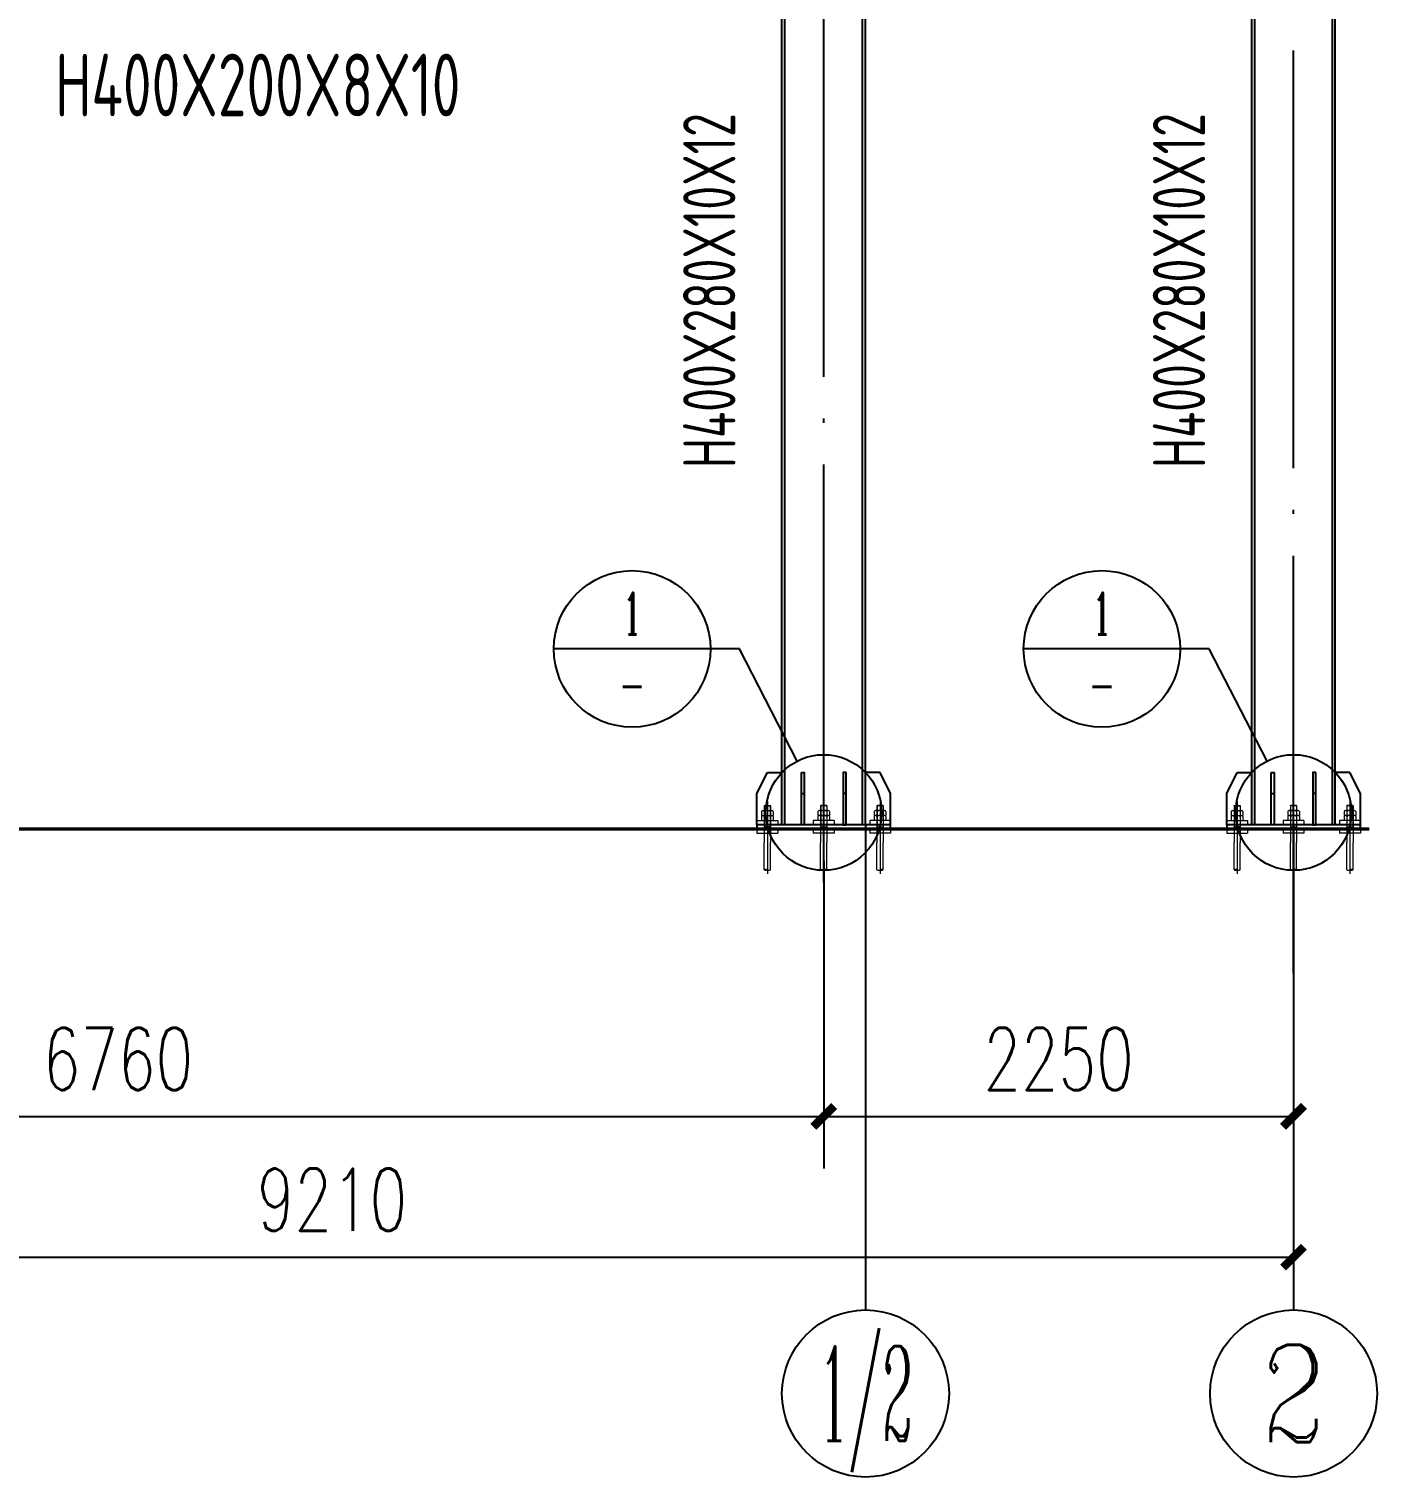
# Model space of a CAD drawing. Extents: x -89996 to 1006241, y -2176 to 440573.
# Drawn here: x 929909 to 936366, y 61276 to 68211 of the extents above; entities that cross this region are included whole.
import ezdxf
from ezdxf.enums import TextEntityAlignment as Align

# ---------------------------------------------------------------- set-up
doc = ezdxf.new("R2010")
doc.units = 0
doc.header["$LTSCALE"] = 1000
doc.header["$MEASUREMENT"] = 0
doc.linetypes.add('DOTE', pattern=[2.42, 2, -0.2, 0.02, -0.2])
for name, color, linetype in [('AXIS', 3, 'Continuous'), ('AXIS_TEXT', 7, 'Continuous'), ('DOTE', 1, 'DOTE'), ('GZ', 50, 'Continuous'), ('PUB_TEXT', 7, 'Continuous'), ('TEXT', 7, 'Continuous'), ('THIN', 7, 'Continuous')]:
    doc.layers.add(name, color=color, linetype=linetype)
doc.layers.add('螺栓', color=15, linetype='Continuous', lineweight=18)
doc.styles.add('_TCH_AXIS', font='COMPLEX', dxfattribs={"bigfont": 'GBCBIG'})
doc.styles.add('_TCH_DIM_T3', font='SIMPLEX', dxfattribs={"width": 0.705882, "bigfont": 'GBCBIG'})
doc.styles.add('_TCH_LABEL', font='COMPLEX', dxfattribs={"bigfont": 'GBCBIG'})
doc.styles.add('COMPLEX', font='COMPLEX')
doc.styles.add('TSSD_Dimension', font='Tssdeng.shx', dxfattribs={"width": 0.8, "bigfont": 'hztxt.shx'})
doc.dimstyles.new('_TCH_ARCH&&100', dxfattribs={"dimtxt": 297.5, "dimasz": 100, "dimexe": 250, "dimexo": 300, "dimgap": 126.25, "dimtad": 1, "dimdec": 0, "dimzin": 0, "dimdsep": 46, "dimtxsty": '_TCH_DIM_T3', "dimblk": 'ARCHTICK', "dimcen": 0.09, "dimclrt": 7, "dimazin": 2, "dimtfac": 1, "dimtdec": 0, "dimtix": 1, "dimtmove": 2, "dimatfit": 3, "dimfxl": 0, "dimtolj": 1, "dimtzin": 0, "dimarcsym": 0})

# ---------------------------------------------------------------- blocks, each defined once
blk = doc.blocks.new('_ArchTick')
at = {"color": 0, "linetype": 'ByBlock', "const_width": 0.4}
blk.add_lwpolyline([(-0.5, -0.5), (0.5, 0.5)], dxfattribs=at)
blk = doc.blocks.new('*D1080')
at = {"layer": 'AXIS', "color": 0, "linetype": 'ByBlock', "lineweight": -2, "transparency": 16777216}
for p, q in [((926755.6, 64079.8), (926755.6, 62079.6)), ((935965.6, 64099.8), (935965.6, 62079.6)), ((926755.6, 62329.6), (935965.6, 62329.6))]:
    blk.add_line(p, q, dxfattribs=at)
at = {"layer": 'Defpoints', "color": 0, "linetype": 'ByBlock', "transparency": 16777216}
for p in [(926755.6, 64379.8, 4), (935965.6, 64399.8, 4), (935965.6, 62329.6)]:
    blk.add_point(p, dxfattribs=at)
at = {"layer": 'AXIS', "color": 0, "linetype": 'ByBlock', "lineweight": -2, "transparency": 16777216, "xscale": 100, "yscale": 100, "zscale": 100, "rotation": 180}
blk.add_blockref('_ArchTick', (926755.6, 62329.6), dxfattribs=at)
at = {"layer": 'AXIS', "color": 0, "linetype": 'ByBlock', "lineweight": -2, "transparency": 16777216, "xscale": 100, "yscale": 100, "zscale": 100}
blk.add_blockref('_ArchTick', (935965.6, 62329.6), dxfattribs=at)
at = {"layer": 'AXIS', "color": 7, "linetype": 'ByBlock', "transparency": 16777216, "insert": (931360.6, 62604.6), "char_height": 297.5, "attachment_point": 5, "style": '_TCH_DIM_T3'}
blk.add_mtext('\\A1;9210', dxfattribs=at)
blk = doc.blocks.new('*D2788')
at = {"layer": 'AXIS', "color": 0, "linetype": 'ByBlock', "lineweight": -2, "transparency": 16777216}
for p, q in [((926955.6, 64226.7), (926955.6, 62753.5)), ((933715.6, 64226.7), (933715.6, 62753.5)), ((926955.6, 63003.5), (933715.6, 63003.5))]:
    blk.add_line(p, q, dxfattribs=at)
at = {"layer": 'Defpoints', "color": 0, "linetype": 'ByBlock', "transparency": 16777216}
for p in [(926955.6, 64526.7), (933715.6, 64526.7), (933715.6, 63003.5)]:
    blk.add_point(p, dxfattribs=at)
at = {"layer": 'AXIS', "color": 0, "linetype": 'ByBlock', "lineweight": -2, "transparency": 16777216, "xscale": 100, "yscale": 100, "zscale": 100, "rotation": 180}
blk.add_blockref('_ArchTick', (926955.6, 63003.5), dxfattribs=at)
at = {"layer": 'AXIS', "color": 0, "linetype": 'ByBlock', "lineweight": -2, "transparency": 16777216, "xscale": 100, "yscale": 100, "zscale": 100}
blk.add_blockref('_ArchTick', (933715.6, 63003.5), dxfattribs=at)
at = {"layer": 'AXIS', "color": 7, "linetype": 'ByBlock', "transparency": 16777216, "insert": (930335.6, 63278.5), "char_height": 297.5, "attachment_point": 5, "style": '_TCH_DIM_T3'}
blk.add_mtext('\\A1;6760', dxfattribs=at)
blk = doc.blocks.new('*D2789')
at = {"layer": 'AXIS', "color": 0, "linetype": 'ByBlock', "lineweight": -2, "transparency": 16777216}
for p, q in [((933715.6, 64226.7), (933715.6, 62753.5)), ((935965.6, 64226.7), (935965.6, 62753.5)), ((933715.6, 63003.5), (935965.6, 63003.5))]:
    blk.add_line(p, q, dxfattribs=at)
at = {"layer": 'Defpoints', "color": 0, "linetype": 'ByBlock', "transparency": 16777216}
for p in [(933715.6, 64526.7), (935965.6, 64526.7), (935965.6, 63003.5)]:
    blk.add_point(p, dxfattribs=at)
at = {"layer": 'AXIS', "color": 0, "linetype": 'ByBlock', "lineweight": -2, "transparency": 16777216, "xscale": 100, "yscale": 100, "zscale": 100, "rotation": 180}
blk.add_blockref('_ArchTick', (933715.6, 63003.5), dxfattribs=at)
at = {"layer": 'AXIS', "color": 0, "linetype": 'ByBlock', "lineweight": -2, "transparency": 16777216, "xscale": 100, "yscale": 100, "zscale": 100}
blk.add_blockref('_ArchTick', (935965.6, 63003.5), dxfattribs=at)
at = {"layer": 'AXIS', "color": 7, "linetype": 'ByBlock', "transparency": 16777216, "insert": (934840.6, 63278.5), "char_height": 297.5, "attachment_point": 5, "style": '_TCH_DIM_T3'}
blk.add_mtext('\\A1;2250', dxfattribs=at)
blk = doc.blocks.new('_AXISO')
blk.add_circle((0, 0), 0.5)
at = {"layer": 'AXIS_TEXT', "style": 'COMPLEX', "width": 1.041667}
blk.add_attdef('A', text='', height=0.56, dxfattribs=at).set_placement((-0.25, -0.28), (0.25, -0.28), align=Align.FIT)

msp = doc.modelspace()

# ---------------------------------------------------------------- linework, layer by layer
at = {"layer": 'AXIS'}
for p, q in [((933172.93, 65242.05), (932422.93, 65242.05)), ((933311.63, 65242.05), (933172.93, 65242.05)), ((933588.71, 64704.81), (933311.63, 65242.05)), ((935422.93, 65242.05), (934672.93, 65242.05)), ((935561.63, 65242.05), (935422.93, 65242.05)), ((935838.71, 64704.81), (935561.63, 65242.05)), ((933915.63, 64399.76), (933915.63, 62076.29)), ((935965.63, 64399.76), (935965.63, 62076.29))]:
    msp.add_line(p, q, dxfattribs=at)
for centre, radius in [((932797.93, 65242.05), 375), ((935047.93, 65242.05), 375), ((933715.63, 64458.71), 276.9), ((935965.63, 64458.71), 276.9)]:
    msp.add_circle(centre, radius, dxfattribs=at)
at = {"layer": 'DOTE'}
for p, q in [((935965.63, 63688.47), (935965.63, 75533.34)), ((933715.63, 64125.45), (933715.63, 72331.54))]:
    msp.add_line(p, q, dxfattribs=at)
at = {"layer": 'DOTE', "const_width": 15}
msp.add_lwpolyline([(926515.63, 64379.87), (936329.31, 64379.87)], dxfattribs=at)
at = {"layer": 'GZ'}
for p, q in [((936151.63, 64399.87), (936151.63, 75379.87)), ((936165.63, 64399.87), (936165.63, 75379.87)), ((935765.63, 64399.87), (935765.63, 74902.36)), ((935779.63, 64399.87), (935779.63, 74902.36)), ((933515.63, 64399.87), (933515.63, 72059.79)), ((933529.63, 64399.87), (933529.63, 72059.79)), ((933901.63, 64399.87), (933901.63, 72059.79)), ((933915.63, 64399.87), (933915.63, 72059.79)), ((933395.63, 64549.76), (933445.63, 64649.76)), ((933445.63, 64649.76), (933515.63, 64649.76)), ((933985.63, 64649.76), (933915.63, 64649.76)), ((934035.63, 64549.76), (933985.63, 64649.76)), ((935645.63, 64549.76), (935695.63, 64649.76)), ((935695.63, 64649.76), (935765.63, 64649.76)), ((936235.63, 64649.76), (936165.63, 64649.76)), ((936285.63, 64549.76), (936235.63, 64649.76)), ((933395.63, 64399.76), (933395.63, 64549.76)), ((933608.63, 64549.76), (933622.63, 64549.76)), ((933822.63, 64549.76), (933808.63, 64549.76)), ((934035.63, 64399.76), (934035.63, 64549.76)), ((935645.63, 64399.76), (935645.63, 64549.76)), ((935858.63, 64549.76), (935872.63, 64549.76)), ((936072.63, 64549.76), (936058.63, 64549.76)), ((936285.63, 64399.76), (936285.63, 64549.76))]:
    msp.add_line(p, q, dxfattribs=at)
for points in [[(933608.63, 64649.76), (933622.63, 64649.76), (933622.63, 64399.76), (933608.63, 64399.76)], [(933822.63, 64649.76), (933808.63, 64649.76), (933808.63, 64399.76), (933822.63, 64399.76)], [(935858.63, 64649.76), (935872.63, 64649.76), (935872.63, 64399.76), (935858.63, 64399.76)], [(936072.63, 64649.76), (936058.63, 64649.76), (936058.63, 64399.76), (936072.63, 64399.76)], [(934035.63, 64399.76), (933395.63, 64399.76), (933395.63, 64379.76), (934035.63, 64379.76)], [(936285.63, 64399.76), (935645.63, 64399.76), (935645.63, 64379.76), (936285.63, 64379.76)]]:
    msp.add_lwpolyline(points, close=True, dxfattribs=at)
at = {"layer": '螺栓', "color": 8, "linetype": 'DOTE'}
for p, q in [((933445.63, 64511.76), (933445.63, 64164.67)), ((933715.63, 64511.76), (933715.63, 64164.67)), ((933985.63, 64511.76), (933985.63, 64164.67)), ((935695.63, 64511.76), (935695.63, 64164.67)), ((935965.63, 64511.76), (935965.63, 64164.67)), ((936235.63, 64511.76), (936235.63, 64164.67))]:
    msp.add_line(p, q, dxfattribs=at)
at = {"layer": '螺栓'}
for p, q in [((933417.63, 64462.96), (933417.63, 64443.76)), ((933417.63, 64443.76), (933473.63, 64443.76)), ((933417.63, 64438.96), (933417.63, 64419.76)), ((933424.13, 64467.76), (933467.13, 64467.76)), ((933430.63, 64490.76), (933431.63, 64491.76)), ((933430.63, 64490.76), (933460.63, 64490.76)), ((933430.63, 64490.76), (933430.63, 64467.76)), ((933430.63, 64467.76), (933430.63, 64314.67)), ((933431.63, 64491.76), (933431.63, 64389.76)), ((933431.63, 64491.76), (933459.63, 64491.76)), ((933459.63, 64491.76), (933459.63, 64389.76)), ((933460.63, 64490.76), (933459.63, 64491.76)), ((933460.63, 64490.76), (933460.63, 64467.76)), ((933460.63, 64467.76), (933460.63, 64314.67)), ((933473.63, 64462.96), (933473.63, 64443.76)), ((933473.63, 64438.96), (933473.63, 64419.76)), ((933687.63, 64462.96), (933687.63, 64443.76)), ((933743.63, 64443.76), (933687.63, 64443.76)), ((933687.63, 64438.96), (933687.63, 64419.76)), ((933737.13, 64467.76), (933694.13, 64467.76)), ((933700.63, 64490.76), (933701.63, 64491.76)), ((933730.63, 64490.76), (933700.63, 64490.76)), ((933700.63, 64490.76), (933700.63, 64467.76)), ((933700.63, 64467.76), (933700.63, 64314.67)), ((933729.63, 64491.76), (933701.63, 64491.76)), ((933701.63, 64491.76), (933701.63, 64389.76)), ((933729.63, 64491.76), (933729.63, 64389.76)), ((933730.63, 64490.76), (933729.63, 64491.76)), ((933730.63, 64490.76), (933730.63, 64467.76)), ((933730.63, 64467.76), (933730.63, 64314.67)), ((933743.63, 64462.96), (933743.63, 64443.76)), ((933743.63, 64438.96), (933743.63, 64419.76)), ((933957.63, 64462.96), (933957.63, 64443.76)), ((934013.63, 64443.76), (933957.63, 64443.76)), ((933957.63, 64438.96), (933957.63, 64419.76)), ((934007.13, 64467.76), (933964.13, 64467.76)), ((933970.63, 64490.76), (933971.63, 64491.76)), ((934000.63, 64490.76), (933970.63, 64490.76)), ((933970.63, 64490.76), (933970.63, 64467.76)), ((933970.63, 64467.76), (933970.63, 64314.67)), ((933999.63, 64491.76), (933971.63, 64491.76)), ((933971.63, 64491.76), (933971.63, 64389.76)), ((933999.63, 64491.76), (933999.63, 64389.76)), ((934000.63, 64490.76), (933999.63, 64491.76)), ((934000.63, 64490.76), (934000.63, 64467.76)), ((934000.63, 64467.76), (934000.63, 64314.67)), ((934013.63, 64462.96), (934013.63, 64443.76)), ((934013.63, 64438.96), (934013.63, 64419.76)), ((935667.63, 64462.96), (935667.63, 64443.76)), ((935667.63, 64443.76), (935723.63, 64443.76)), ((935667.63, 64438.96), (935667.63, 64419.76)), ((935674.13, 64467.76), (935717.13, 64467.76)), ((935680.63, 64490.76), (935681.63, 64491.76)), ((935680.63, 64490.76), (935710.63, 64490.76)), ((935680.63, 64490.76), (935680.63, 64467.76)), ((935680.63, 64467.76), (935680.63, 64314.67)), ((935681.63, 64491.76), (935681.63, 64389.76)), ((935681.63, 64491.76), (935709.63, 64491.76)), ((935709.63, 64491.76), (935709.63, 64389.76)), ((935710.63, 64490.76), (935709.63, 64491.76)), ((935710.63, 64490.76), (935710.63, 64467.76)), ((935710.63, 64467.76), (935710.63, 64314.67)), ((935723.63, 64462.96), (935723.63, 64443.76)), ((935723.63, 64438.96), (935723.63, 64419.76)), ((935937.63, 64462.96), (935937.63, 64443.76)), ((935993.63, 64443.76), (935937.63, 64443.76)), ((935937.63, 64438.96), (935937.63, 64419.76)), ((935987.13, 64467.76), (935944.13, 64467.76)), ((935950.63, 64490.76), (935951.63, 64491.76)), ((935980.63, 64490.76), (935950.63, 64490.76)), ((935950.63, 64490.76), (935950.63, 64467.76)), ((935950.63, 64467.76), (935950.63, 64314.67)), ((935979.63, 64491.76), (935951.63, 64491.76)), ((935951.63, 64491.76), (935951.63, 64389.76)), ((935979.63, 64491.76), (935979.63, 64389.76)), ((935980.63, 64490.76), (935979.63, 64491.76)), ((935980.63, 64490.76), (935980.63, 64467.76)), ((935980.63, 64467.76), (935980.63, 64314.67)), ((935993.63, 64462.96), (935993.63, 64443.76)), ((935993.63, 64438.96), (935993.63, 64419.76)), ((936207.63, 64462.96), (936207.63, 64443.76)), ((936263.63, 64443.76), (936207.63, 64443.76)), ((936207.63, 64438.96), (936207.63, 64419.76)), ((936257.13, 64467.76), (936214.13, 64467.76)), ((936220.63, 64490.76), (936221.63, 64491.76)), ((936250.63, 64490.76), (936220.63, 64490.76)), ((936220.63, 64490.76), (936220.63, 64467.76)), ((936220.63, 64467.76), (936220.63, 64314.67)), ((936249.63, 64491.76), (936221.63, 64491.76)), ((936221.63, 64491.76), (936221.63, 64389.76)), ((936249.63, 64491.76), (936249.63, 64389.76)), ((936250.63, 64490.76), (936249.63, 64491.76)), ((936250.63, 64490.76), (936250.63, 64467.76)), ((936250.63, 64467.76), (936250.63, 64314.67)), ((936263.63, 64462.96), (936263.63, 64443.76)), ((936263.63, 64438.96), (936263.63, 64419.76)), ((933395.62, 64379.76), (933495.62, 64379.76)), ((933395.62, 64379.76), (933395.62, 64359.76)), ((933395.62, 64359.76), (933495.62, 64359.76)), ((933395.63, 64419.76), (933395.63, 64399.76)), ((933395.63, 64419.76), (933495.63, 64419.76)), ((933395.63, 64399.76), (933495.63, 64399.76)), ((933460.63, 64389.76), (933430.63, 64389.76)), ((933495.62, 64379.76), (933495.62, 64359.76)), ((933495.63, 64419.76), (933495.63, 64399.76)), ((933765.63, 64419.76), (933665.63, 64419.76)), ((933665.63, 64419.76), (933665.63, 64399.76)), ((933765.63, 64399.76), (933665.63, 64399.76)), ((933665.65, 64379.76), (933665.65, 64359.76)), ((933765.65, 64379.76), (933665.65, 64379.76)), ((933765.65, 64359.76), (933665.65, 64359.76)), ((933700.63, 64389.76), (933730.63, 64389.76)), ((933765.63, 64419.76), (933765.63, 64399.76)), ((933765.65, 64379.76), (933765.65, 64359.76)), ((934035.63, 64419.76), (933935.63, 64419.76)), ((933935.63, 64419.76), (933935.63, 64399.76)), ((934035.63, 64399.76), (933935.63, 64399.76)), ((933935.65, 64379.76), (933935.65, 64359.76)), ((934035.65, 64379.76), (933935.65, 64379.76)), ((934035.65, 64359.76), (933935.65, 64359.76)), ((933970.63, 64389.76), (934000.63, 64389.76)), ((934035.63, 64419.76), (934035.63, 64399.76)), ((934035.65, 64379.76), (934035.65, 64359.76)), ((935645.62, 64379.76), (935745.62, 64379.76)), ((935645.62, 64379.76), (935645.62, 64359.76)), ((935645.62, 64359.76), (935745.62, 64359.76)), ((935645.63, 64419.76), (935645.63, 64399.76)), ((935645.63, 64419.76), (935745.63, 64419.76)), ((935645.63, 64399.76), (935745.63, 64399.76)), ((935710.63, 64389.76), (935680.63, 64389.76)), ((935745.62, 64379.76), (935745.62, 64359.76)), ((935745.63, 64419.76), (935745.63, 64399.76)), ((936015.63, 64419.76), (935915.63, 64419.76)), ((935915.63, 64419.76), (935915.63, 64399.76)), ((936015.63, 64399.76), (935915.63, 64399.76)), ((935915.65, 64379.76), (935915.65, 64359.76)), ((936015.65, 64379.76), (935915.65, 64379.76)), ((936015.65, 64359.76), (935915.65, 64359.76)), ((935950.63, 64389.76), (935980.63, 64389.76)), ((936015.63, 64419.76), (936015.63, 64399.76)), ((936015.65, 64379.76), (936015.65, 64359.76)), ((936285.63, 64419.76), (936185.63, 64419.76)), ((936185.63, 64419.76), (936185.63, 64399.76)), ((936285.63, 64399.76), (936185.63, 64399.76)), ((936185.65, 64379.76), (936185.65, 64359.76)), ((936285.65, 64379.76), (936185.65, 64379.76)), ((936285.65, 64359.76), (936185.65, 64359.76)), ((936220.63, 64389.76), (936250.63, 64389.76)), ((936285.63, 64419.76), (936285.63, 64399.76)), ((936285.65, 64379.76), (936285.65, 64359.76)), ((933430.63, 64184.67), (933430.63, 64314.67)), ((933460.63, 64184.67), (933460.63, 64314.67)), ((933700.63, 64184.67), (933700.63, 64314.67)), ((933730.63, 64184.67), (933730.63, 64314.67)), ((933970.63, 64184.67), (933970.63, 64314.67)), ((934000.63, 64184.67), (934000.63, 64314.67)), ((935680.63, 64184.67), (935680.63, 64314.67)), ((935710.63, 64184.67), (935710.63, 64314.67)), ((935950.63, 64184.67), (935950.63, 64314.67)), ((935980.63, 64184.67), (935980.63, 64314.67)), ((936220.63, 64184.67), (936220.63, 64314.67)), ((936250.63, 64184.67), (936250.63, 64314.67))]:
    msp.add_line(p, q, dxfattribs=at)
for centre, radius, start, end in [((933424.13, 64460.96), 6.8, 17.111116, 162.888884), ((933424.13, 64436.96), 6.8, 17.111116, 162.888884), ((933445.63, 64441.92), 25.84, 54.510657, 125.489343), ((933445.63, 64417.92), 25.84, 54.510657, 125.489343), ((933467.13, 64460.96), 6.8, 17.111116, 162.888884), ((933467.13, 64436.96), 6.8, 17.111116, 162.888884), ((933694.13, 64460.96), 6.8, 17.111116, 162.888884), ((933694.13, 64436.96), 6.8, 17.111116, 162.888884), ((933715.63, 64441.92), 25.84, 54.510657, 125.489343), ((933715.63, 64417.92), 25.84, 54.510657, 125.489343), ((933737.13, 64460.96), 6.8, 17.111116, 162.888884), ((933737.13, 64436.96), 6.8, 17.111116, 162.888884), ((933964.13, 64460.96), 6.8, 17.111116, 162.888884), ((933964.13, 64436.96), 6.8, 17.111116, 162.888884), ((933985.63, 64441.92), 25.84, 54.510657, 125.489343), ((933985.63, 64417.92), 25.84, 54.510657, 125.489343), ((934007.13, 64460.96), 6.8, 17.111116, 162.888884), ((934007.13, 64436.96), 6.8, 17.111116, 162.888884), ((935674.13, 64460.96), 6.8, 17.111116, 162.888884), ((935674.13, 64436.96), 6.8, 17.111116, 162.888884), ((935695.63, 64441.92), 25.84, 54.510657, 125.489343), ((935695.63, 64417.92), 25.84, 54.510657, 125.489343), ((935717.13, 64460.96), 6.8, 17.111116, 162.888884), ((935717.13, 64436.96), 6.8, 17.111116, 162.888884), ((935944.13, 64460.96), 6.8, 17.111116, 162.888884), ((935944.13, 64436.96), 6.8, 17.111116, 162.888884), ((935965.63, 64441.92), 25.84, 54.510657, 125.489343), ((935965.63, 64417.92), 25.84, 54.510657, 125.489343), ((935987.13, 64460.96), 6.8, 17.111116, 162.888884), ((935987.13, 64436.96), 6.8, 17.111116, 162.888884), ((936214.13, 64460.96), 6.8, 17.111116, 162.888884), ((936214.13, 64436.96), 6.8, 17.111116, 162.888884), ((936235.63, 64441.92), 25.84, 54.510657, 125.489343), ((936235.63, 64417.92), 25.84, 54.510657, 125.489343), ((936257.13, 64460.96), 6.8, 17.111116, 162.888884), ((936257.13, 64436.96), 6.8, 17.111116, 162.888884), ((933438.13, 64170.61), 15.94, 61.927513, 118.072487), ((933438.13, 64170.61), 15.94, 61.927513, 118.072487), ((933438.13, 64198.73), 15.94, 241.927513, 298.072487), ((933438.13, 64198.73), 15.94, 241.927513, 298.072487), ((933453.13, 64198.73), 15.94, 241.927513, 298.072487), ((933708.13, 64198.73), 15.94, 241.927513, 298.072487), ((933723.13, 64170.61), 15.94, 61.927513, 118.072487), ((933723.13, 64170.61), 15.94, 61.927513, 118.072487), ((933723.13, 64198.73), 15.94, 241.927513, 298.072487), ((933723.13, 64198.73), 15.94, 241.927513, 298.072487), ((933978.13, 64198.73), 15.94, 241.927513, 298.072487), ((933993.13, 64170.61), 15.94, 61.927513, 118.072487), ((933993.13, 64170.61), 15.94, 61.927513, 118.072487), ((933993.13, 64198.73), 15.94, 241.927513, 298.072487), ((933993.13, 64198.73), 15.94, 241.927513, 298.072487), ((935688.13, 64170.61), 15.94, 61.927513, 118.072487), ((935688.13, 64170.61), 15.94, 61.927513, 118.072487), ((935688.13, 64198.73), 15.94, 241.927513, 298.072487), ((935688.13, 64198.73), 15.94, 241.927513, 298.072487), ((935703.13, 64198.73), 15.94, 241.927513, 298.072487), ((935958.13, 64198.73), 15.94, 241.927513, 298.072487), ((935973.13, 64170.61), 15.94, 61.927513, 118.072487), ((935973.13, 64170.61), 15.94, 61.927513, 118.072487), ((935973.13, 64198.73), 15.94, 241.927513, 298.072487), ((935973.13, 64198.73), 15.94, 241.927513, 298.072487), ((936228.13, 64198.73), 15.94, 241.927513, 298.072487), ((936243.13, 64170.61), 15.94, 61.927513, 118.072487), ((936243.13, 64170.61), 15.94, 61.927513, 118.072487), ((936243.13, 64198.73), 15.94, 241.927513, 298.072487), ((936243.13, 64198.73), 15.94, 241.927513, 298.072487)]:
    msp.add_arc(centre, radius, start, end, dxfattribs=at)

# ---------------------------------------------------------------- block references
at = {"layer": 'AXIS'}
ref = msp.add_blockref('_AXISO', (933915.63, 61676.29), dxfattribs=dict(at, xscale=800, yscale=800, zscale=800))
ref.add_attrib('A', '1/2', dxfattribs={"layer": 'AXIS_TEXT', "height": 452.548, "style": '_TCH_AXIS', "width": 0.411765}).set_placement((933689.36, 61450.01), (934141.91, 61450.01), align=Align.FIT)
ref = msp.add_blockref('_AXISO', (935965.63, 61676.29), dxfattribs=dict(at, xscale=800, yscale=800, zscale=800))
ref.add_attrib('A', '2', dxfattribs={"layer": 'AXIS_TEXT', "height": 465.95, "style": '_TCH_AXIS'}).set_placement((935810.32, 61443.31), (936120.95, 61443.31), align=Align.FIT)

# ---------------------------------------------------------------- texts
at = {"layer": 'PUB_TEXT', "style": '_TCH_LABEL'}
for p, p2 in [((932754.9, 65310.75), (932840.95, 65310.75)), ((935004.9, 65310.75), (935090.95, 65310.75))]:
    msp.add_text('1', height=200.77, dxfattribs=at).set_placement(p, p2, align=Align.FIT)
at = {"layer": 'PUB_TEXT', "style": '_TCH_LABEL', "width": 0.777778}
for p, p2 in [((932732.67, 64976.88), (932863.18, 64976.88)), ((934982.67, 64976.88), (935113.18, 64976.88))]:
    msp.add_text('-', height=195.75, dxfattribs=at).set_placement(p, p2, align=Align.FIT)
at = {"layer": 'TEXT', "style": 'TSSD_Dimension', "width": 0.7}
for p in [(933367.38, 66107.78), (935617.38, 66107.78)]:
    msp.add_text('H400X280X10X12', height=250, rotation=89.999999, dxfattribs=at).set_placement(p, align=Align.BOTTOM_LEFT)
at = {"layer": 'THIN', "style": 'TSSD_Dimension', "width": 0.7}
msp.add_text('H400X200X8X10', height=300, rotation=359.999999, dxfattribs=at).set_placement((930035.02, 67792.68))

# ---------------------------------------------------------------- dimensions: what is measured, and where the dimension line sits
at = {"layer": 'AXIS', "linetype": 'ByBlock'}
for p1, p2, picture, middle in [((926955.63, 64526.75), (933715.63, 64526.75), '*D2788', (930335.63, 63278.49)), ((933715.63, 64526.75), (935965.63, 64526.75), '*D2789', (934840.63, 63278.49))]:
    dim = msp.add_aligned_dim(p1=p1, p2=p2, distance=-1523.26, dimstyle='_TCH_ARCH&&100', dxfattribs=at)
    dim.commit()
    dim.dimension.update_dxf_attribs({"geometry": picture, "text_midpoint": middle})
dim = msp.add_linear_dim(base=(935965.63, 62329.56, -3.98), p1=(926755.63, 64379.76), p2=(935965.63, 64399.76), dimstyle='_TCH_ARCH&&100', dxfattribs=at)
dim.commit()
dim.dimension.update_dxf_attribs({"geometry": '*D1080', "text_midpoint": (931360.63, 62604.56, -3.98)})

doc.saveas('drawing.dxf')
